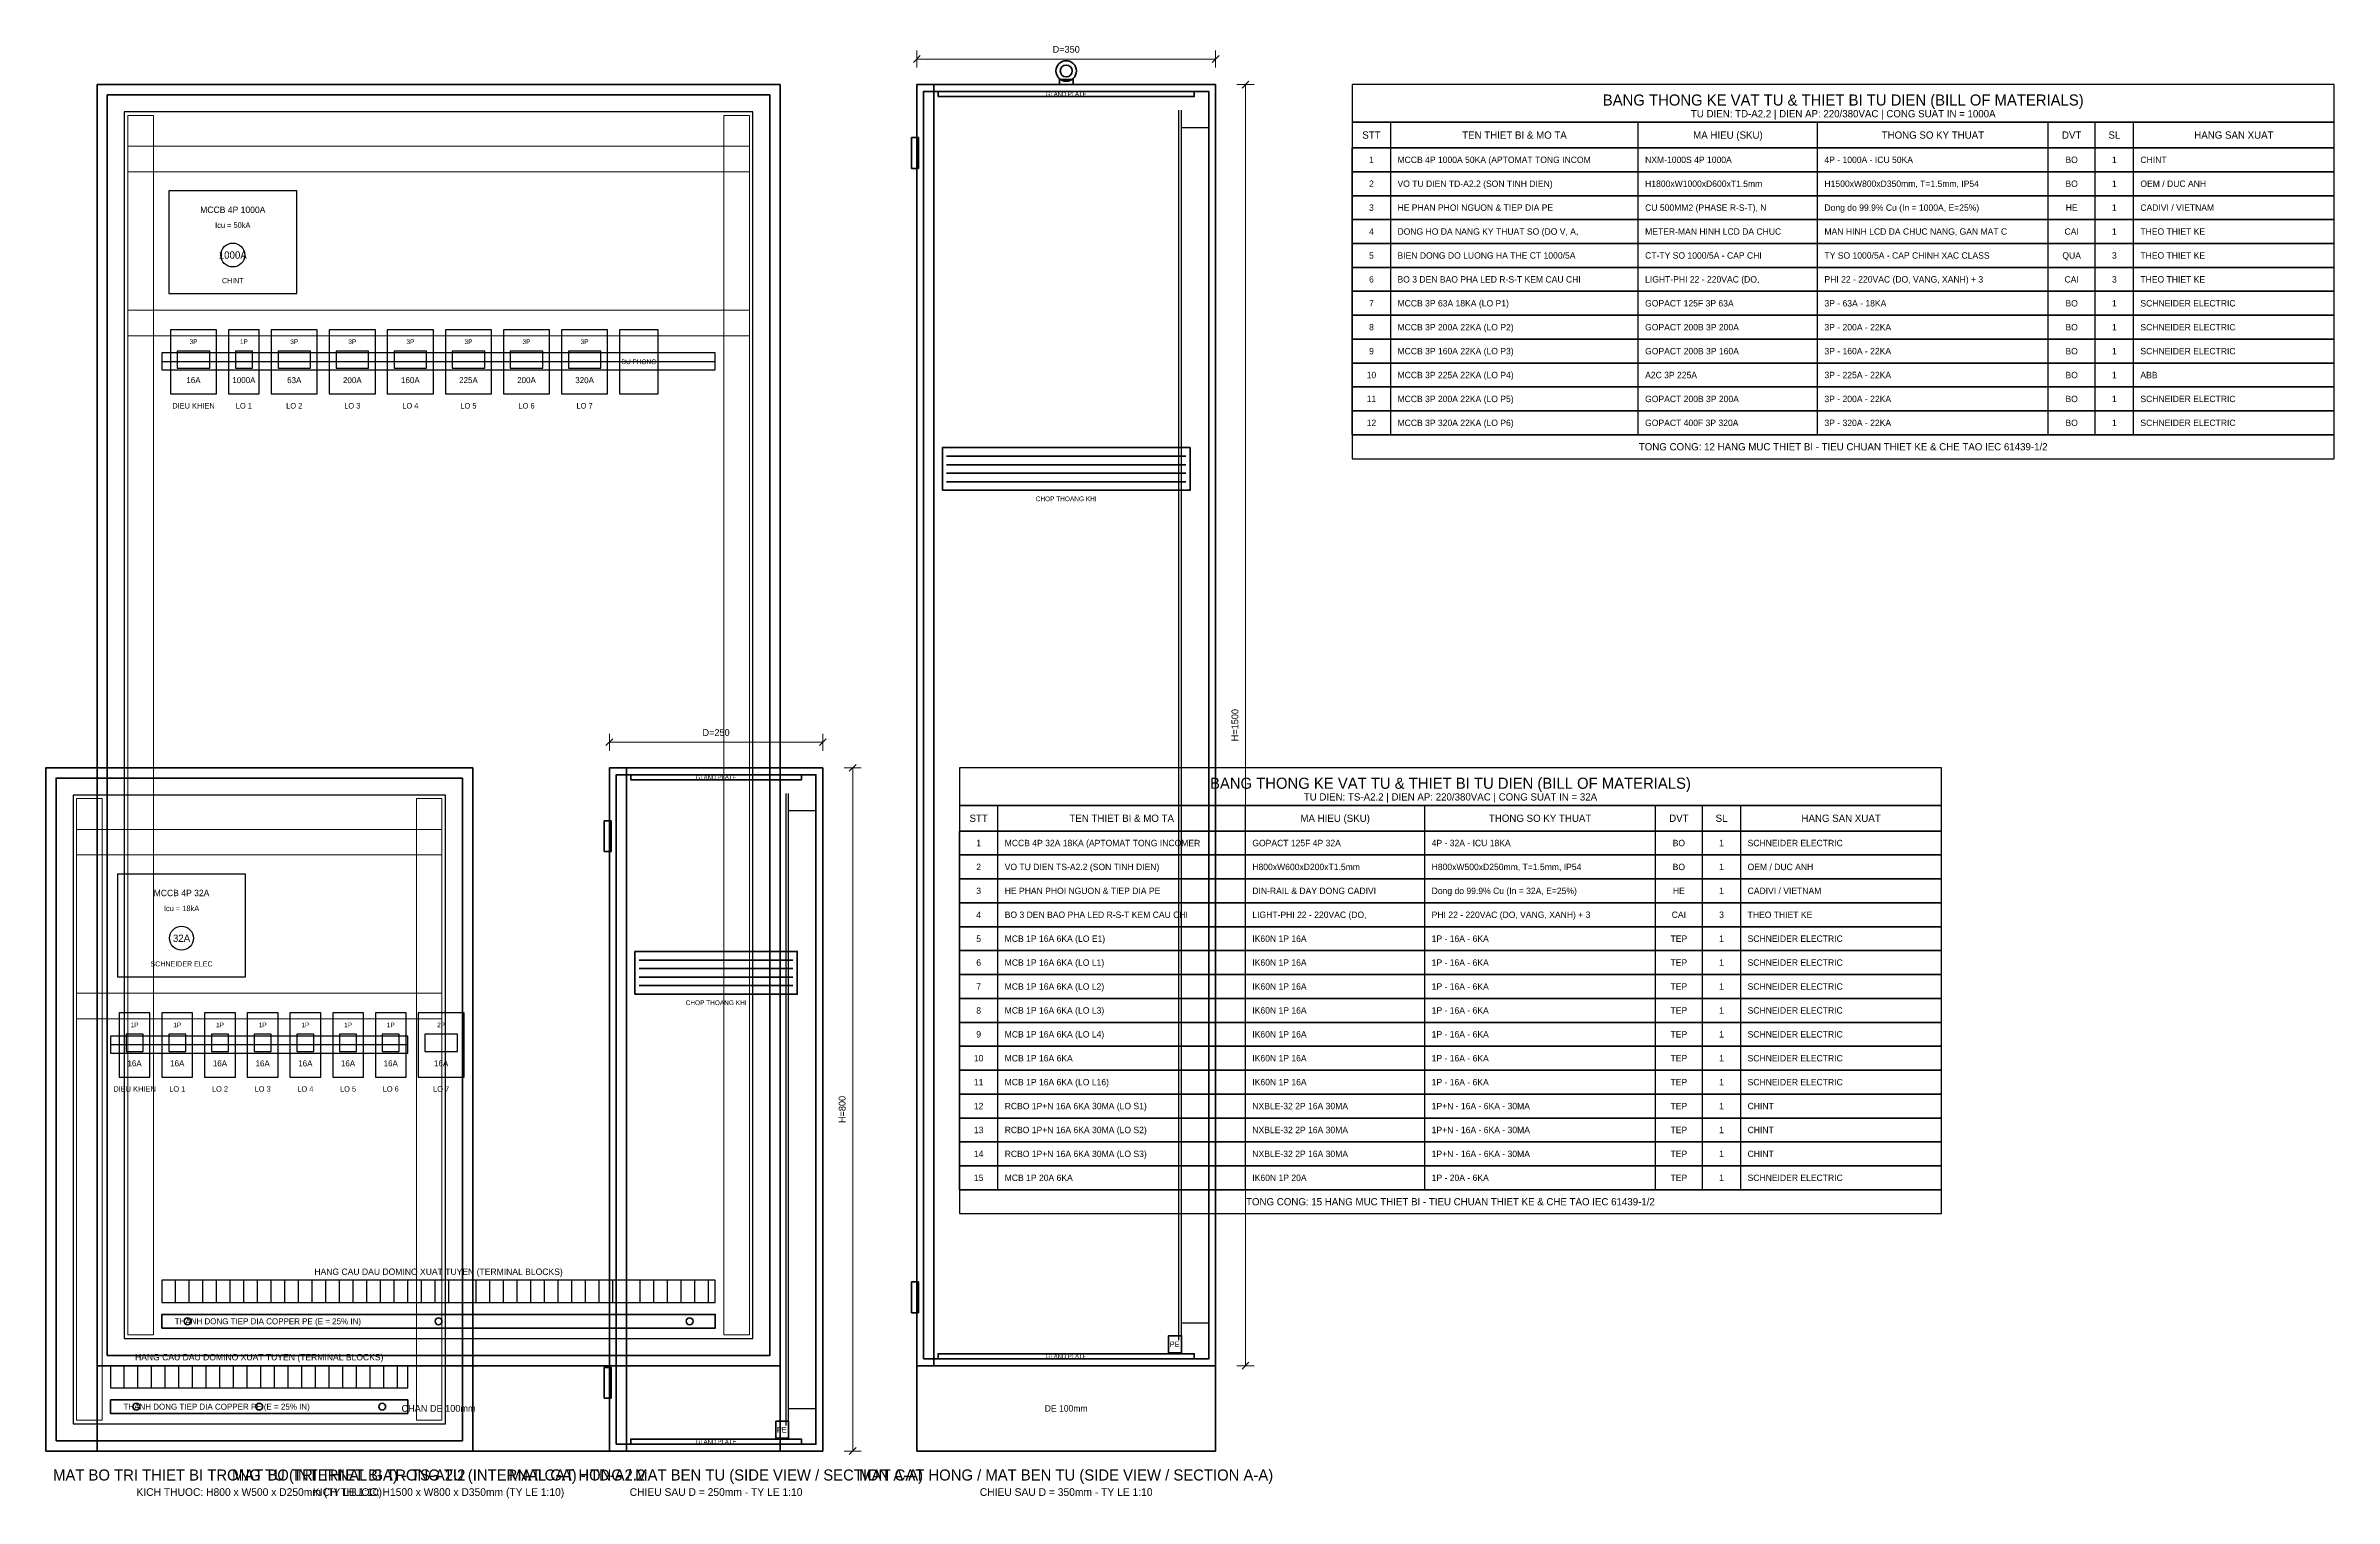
# Model space of a CAD drawing. Header units: metres. Extents: x 48 to 18260, y 45 to 1746.
# Drawn here: x 15580 to 18260, y 45 to 1746 of the extents above; entities that cross this region are included whole.
import ezdxf
from ezdxf.enums import TextEntityAlignment as Align

# ---------------------------------------------------------------- set-up
doc = ezdxf.new("R2010")
doc.units = ezdxf.units.M
for name, color, linetype, lineweight in [('0_COPPER', 3, 'Continuous', 35), ('0_DEVICES', 7, 'Continuous', 30), ('0_DIM', 1, 'Continuous', 15), ('0_DUCTS', 8, 'Continuous', 18), ('0_FRAME', 6, 'Continuous', 40), ('0_PLATE', 4, 'Continuous', 25), ('0_TABLE', 4, 'Continuous', 25), ('0_TABLE_HDR', 2, 'Continuous', 30), ('0_TEXT', 7, 'Continuous', 20), ('0_TEXT_TITLE', 3, 'Continuous', 30)]:
    doc.layers.add(name, color=color, linetype=linetype, lineweight=lineweight)

msp = doc.modelspace()

# ---------------------------------------------------------------- linework, layer by layer
at = {"layer": '0_COPPER', "color": 3}
for points in [[(15716, 244), (16364, 244), (16364, 260), (15716, 260), (15716, 244)], [(16895, 215), (16910, 215), (16910, 235), (16895, 235), (16895, 215)], [(15656, 144), (16004, 144), (16004, 160), (15656, 160), (15656, 144)], [(16435, 115), (16450, 115), (16450, 135), (16435, 135), (16435, 115)]]:
    msp.add_lwpolyline(points, close=True, dxfattribs=at)
for centre in [(15746, 252), (16040, 252), (16334, 252), (15686, 152), (15830, 152), (15974, 152)]:
    msp.add_circle(centre, 4, dxfattribs=at)
at = {"layer": '0_DEVICES'}
for p, q in [((15732, 274), (15732, 300)), ((15748, 274), (15748, 300)), ((15764, 274), (15764, 300)), ((15780, 274), (15780, 300)), ((15796, 274), (15796, 300)), ((15812, 274), (15812, 300)), ((15828, 274), (15828, 300)), ((15844, 274), (15844, 300)), ((15860, 274), (15860, 300)), ((15876, 274), (15876, 300)), ((15892, 274), (15892, 300)), ((15908, 274), (15908, 300)), ((15924, 274), (15924, 300)), ((15940, 274), (15940, 300)), ((15956, 274), (15956, 300)), ((15972, 274), (15972, 300)), ((15988, 274), (15988, 300)), ((16004, 274), (16004, 300)), ((16020, 274), (16020, 300)), ((16036, 274), (16036, 300)), ((16052, 274), (16052, 300)), ((16068, 274), (16068, 300)), ((16084, 274), (16084, 300)), ((16100, 274), (16100, 300)), ((16116, 274), (16116, 300)), ((16132, 274), (16132, 300)), ((16148, 274), (16148, 300)), ((16164, 274), (16164, 300)), ((16180, 274), (16180, 300)), ((16196, 274), (16196, 300)), ((16212, 274), (16212, 300)), ((16228, 274), (16228, 300)), ((16244, 274), (16244, 300)), ((16260, 274), (16260, 300)), ((16276, 274), (16276, 300)), ((16292, 274), (16292, 300)), ((16308, 274), (16308, 300)), ((16324, 274), (16324, 300)), ((16340, 274), (16340, 300)), ((16356, 274), (16356, 300)), ((15672, 174), (15672, 200)), ((15688, 174), (15688, 200)), ((15704, 174), (15704, 200)), ((15720, 174), (15720, 200)), ((15736, 174), (15736, 200)), ((15752, 174), (15752, 200)), ((15768, 174), (15768, 200)), ((15784, 174), (15784, 200)), ((15800, 174), (15800, 200)), ((15816, 174), (15816, 200)), ((15832, 174), (15832, 200)), ((15848, 174), (15848, 200)), ((15864, 174), (15864, 200)), ((15880, 174), (15880, 200)), ((15896, 174), (15896, 200)), ((15912, 174), (15912, 200)), ((15928, 174), (15928, 200)), ((15944, 174), (15944, 200)), ((15960, 174), (15960, 200)), ((15976, 174), (15976, 200)), ((15992, 174), (15992, 200))]:
    msp.add_line(p, q, dxfattribs=at)
for points in [[(15724, 1455.5), (15874, 1455.5), (15874, 1575.5), (15724, 1575.5), (15724, 1455.5)], [(15726, 1338), (15780, 1338), (15780, 1413), (15726, 1413), (15726, 1338)], [(15794, 1338), (15830, 1338), (15830, 1413), (15794, 1413), (15794, 1338)], [(15844, 1338), (15898, 1338), (15898, 1413), (15844, 1413), (15844, 1338)], [(15912, 1338), (15966, 1338), (15966, 1413), (15912, 1413), (15912, 1338)], [(15980, 1338), (16034, 1338), (16034, 1413), (15980, 1413), (15980, 1338)], [(16048, 1338), (16102, 1338), (16102, 1413), (16048, 1413), (16048, 1338)], [(16116, 1338), (16170, 1338), (16170, 1413), (16116, 1413), (16116, 1338)], [(16184, 1338), (16238, 1338), (16238, 1413), (16184, 1413), (16184, 1338)], [(16252, 1338), (16297, 1338), (16297, 1413), (16252, 1413), (16252, 1338)], [(15734, 1368), (15772, 1368), (15772, 1388), (15734, 1388), (15734, 1368)], [(15802, 1368), (15822, 1368), (15822, 1388), (15802, 1388), (15802, 1368)], [(15852, 1368), (15890, 1368), (15890, 1388), (15852, 1388), (15852, 1368)], [(15920, 1368), (15958, 1368), (15958, 1388), (15920, 1388), (15920, 1368)], [(15988, 1368), (16026, 1368), (16026, 1388), (15988, 1388), (15988, 1368)], [(16056, 1368), (16094, 1368), (16094, 1388), (16056, 1388), (16056, 1368)], [(16124, 1368), (16162, 1368), (16162, 1388), (16124, 1388), (16124, 1368)], [(16192, 1368), (16230, 1368), (16230, 1388), (16192, 1388), (16192, 1368)], [(15664, 655.5), (15814, 655.5), (15814, 775.5), (15664, 775.5), (15664, 655.5)], [(15666, 538), (15702, 538), (15702, 613), (15666, 613), (15666, 538)], [(15716, 538), (15752, 538), (15752, 613), (15716, 613), (15716, 538)], [(15766, 538), (15802, 538), (15802, 613), (15766, 613), (15766, 538)], [(15816, 538), (15852, 538), (15852, 613), (15816, 613), (15816, 538)], [(15866, 538), (15902, 538), (15902, 613), (15866, 613), (15866, 538)], [(15916, 538), (15952, 538), (15952, 613), (15916, 613), (15916, 538)], [(15966, 538), (16002, 538), (16002, 613), (15966, 613), (15966, 538)], [(16016, 538), (16070, 538), (16070, 613), (16016, 613), (16016, 538)], [(15674, 568), (15694, 568), (15694, 588), (15674, 588), (15674, 568)], [(15724, 568), (15744, 568), (15744, 588), (15724, 588), (15724, 568)], [(15774, 568), (15794, 568), (15794, 588), (15774, 588), (15774, 568)], [(15824, 568), (15844, 568), (15844, 588), (15824, 588), (15824, 568)], [(15874, 568), (15894, 568), (15894, 588), (15874, 588), (15874, 568)], [(15924, 568), (15944, 568), (15944, 588), (15924, 588), (15924, 568)], [(15974, 568), (15994, 568), (15994, 588), (15974, 588), (15974, 568)], [(16024, 568), (16062, 568), (16062, 588), (16024, 588), (16024, 568)], [(15716, 274), (16364, 274), (16364, 300), (15716, 300), (15716, 274)], [(15656, 174), (16004, 174), (16004, 200), (15656, 200), (15656, 174)]]:
    msp.add_lwpolyline(points, close=True, dxfattribs=at)
for centre in [(15799, 1500.5), (15739, 700.5)]:
    msp.add_circle(centre, 14, dxfattribs=at)
at = {"layer": '0_DIM', "color": 1}
for p, q in [((16596, 1726), (16604, 1734)), ((16600, 1720), (16600, 1740)), ((16600, 1730), (16950, 1730)), ((16946, 1726), (16954, 1734)), ((16950, 1720), (16950, 1740)), ((16975, 1700), (16995, 1700)), ((16981, 1696), (16989, 1704)), ((16985, 200), (16985, 1700)), ((16240, 920), (16240, 940)), ((16490, 920), (16490, 940)), ((16236, 926), (16244, 934)), ((16240, 930), (16490, 930)), ((16486, 926), (16494, 934)), ((16515, 900), (16535, 900)), ((16521, 896), (16529, 904)), ((16525, 100), (16525, 900)), ((16975, 200), (16995, 200)), ((16981, 196), (16989, 204)), ((16515, 100), (16535, 100)), ((16521, 96), (16529, 104))]:
    msp.add_line(p, q, dxfattribs=at)
at = {"layer": '0_DUCTS'}
for points in [[(15676, 236), (15706, 236), (15706, 1664), (15676, 1664), (15676, 236)], [(16374, 236), (16404, 236), (16404, 1664), (16374, 1664), (16374, 236)], [(15676, 1598), (16404, 1598), (16404, 1628), (15676, 1628), (15676, 1598)], [(15676, 1406), (16404, 1406), (16404, 1436), (15676, 1436), (15676, 1406)], [(15616, 136), (15646, 136), (15646, 864), (15616, 864), (15616, 136)], [(16014, 136), (16044, 136), (16044, 864), (16014, 864), (16014, 136)], [(15616, 798), (16044, 798), (16044, 828), (15616, 828), (15616, 798)], [(15616, 606), (16044, 606), (16044, 636), (15616, 636), (15616, 606)]]:
    msp.add_lwpolyline(points, close=True, dxfattribs=at)
at = {"layer": '0_FRAME'}
for p, q in [((16635, 1265), (16915, 1265)), ((16635, 1255), (16915, 1255)), ((16635, 1245), (16915, 1245)), ((16635, 1235), (16915, 1235)), ((16275, 675), (16455, 675)), ((16275, 665), (16455, 665)), ((16275, 655), (16455, 655)), ((16275, 645), (16455, 645))]:
    msp.add_line(p, q, dxfattribs=at)
for points in [[(15640, 200), (16440, 200), (16440, 1700), (15640, 1700), (15640, 200)], [(16600, 200), (16950, 200), (16950, 1700), (16600, 1700), (16600, 200)], [(16600, 200), (16620, 200), (16620, 1700), (16600, 1700), (16600, 200)], [(16608, 208), (16942, 208), (16942, 1692), (16608, 1692), (16608, 208)], [(16625, 1686), (16925, 1686), (16925, 1692), (16625, 1692), (16625, 1686)], [(16767, 1700), (16783, 1700), (16783, 1706), (16767, 1706), (16767, 1700)], [(15652, 212), (16428, 212), (16428, 1688), (15652, 1688), (15652, 212)], [(16594, 1602), (16602, 1602), (16602, 1638), (16594, 1638), (16594, 1602)], [(16630, 1225), (16920, 1225), (16920, 1275), (16630, 1275), (16630, 1225)], [(15580, 100), (16080, 100), (16080, 900), (15580, 900), (15580, 100)], [(15592, 112), (16068, 112), (16068, 888), (15592, 888), (15592, 112)], [(16240, 100), (16490, 100), (16490, 900), (16240, 900), (16240, 100)], [(16240, 100), (16260, 100), (16260, 900), (16240, 900), (16240, 100)], [(16248, 108), (16482, 108), (16482, 892), (16248, 892), (16248, 108)], [(16265, 886), (16465, 886), (16465, 892), (16265, 892), (16265, 886)], [(16234, 802), (16242, 802), (16242, 838), (16234, 838), (16234, 802)], [(16270, 635), (16460, 635), (16460, 685), (16270, 685), (16270, 635)], [(16594, 262), (16602, 262), (16602, 298), (16594, 298), (16594, 262)], [(15640, 100), (16440, 100), (16440, 200), (15640, 200), (15640, 100)], [(16234, 162), (16242, 162), (16242, 198), (16234, 198), (16234, 162)], [(16600, 100), (16950, 100), (16950, 200), (16600, 200), (16600, 100)], [(16625, 208), (16925, 208), (16925, 214), (16625, 214), (16625, 208)], [(16265, 108), (16465, 108), (16465, 114), (16265, 114), (16265, 108)]]:
    msp.add_lwpolyline(points, close=True, dxfattribs=at)
for radius in [12, 7]:
    msp.add_circle((16775, 1716), radius, dxfattribs=at)
at = {"layer": '0_PLATE', "color": 4}
for p, q in [((16907, 230), (16907, 1670)), ((16910, 230), (16910, 1670)), ((16910, 1650), (16942, 1650)), ((16447, 130), (16447, 870)), ((16450, 130), (16450, 870)), ((16450, 850), (16482, 850)), ((16910, 250), (16942, 250)), ((16450, 150), (16482, 150))]:
    msp.add_line(p, q, dxfattribs=at)
at = {"layer": '0_PLATE'}
for p, q in [((15716, 1376), (16364, 1376)), ((15656, 576), (16004, 576))]:
    msp.add_line(p, q, dxfattribs=at)
for points in [[(15672, 232), (16408, 232), (16408, 1668), (15672, 1668), (15672, 232)], [(15716, 1366), (16364, 1366), (16364, 1386), (15716, 1386), (15716, 1366)], [(15612, 132), (16048, 132), (16048, 868), (15612, 868), (15612, 132)], [(15656, 566), (16004, 566), (16004, 586), (15656, 586), (15656, 566)]]:
    msp.add_lwpolyline(points, close=True, dxfattribs=at)
at = {"layer": '0_TABLE', "color": 4}
for p, q in [((17155, 1626), (17155, 1656)), ((17445, 1626), (17445, 1656)), ((17655, 1626), (17655, 1656)), ((17925, 1626), (17925, 1656)), ((17980, 1626), (17980, 1656)), ((18025, 1626), (18025, 1656)), ((17110, 1598), (17110, 1626)), ((17155, 1598), (17155, 1626)), ((17445, 1598), (17445, 1626)), ((17655, 1598), (17655, 1626)), ((17925, 1598), (17925, 1626)), ((17980, 1598), (17980, 1626)), ((18025, 1598), (18025, 1626)), ((17110, 1570), (17110, 1598)), ((17155, 1570), (17155, 1598)), ((17445, 1570), (17445, 1598)), ((17655, 1570), (17655, 1598)), ((17925, 1570), (17925, 1598)), ((17980, 1570), (17980, 1598)), ((18025, 1570), (18025, 1598)), ((17110, 1542), (17110, 1570)), ((17155, 1542), (17155, 1570)), ((17445, 1542), (17445, 1570)), ((17655, 1542), (17655, 1570)), ((17925, 1542), (17925, 1570)), ((17980, 1542), (17980, 1570)), ((18025, 1542), (18025, 1570)), ((17110, 1514), (17110, 1542)), ((17155, 1514), (17155, 1542)), ((17445, 1514), (17445, 1542)), ((17655, 1514), (17655, 1542)), ((17925, 1514), (17925, 1542)), ((17980, 1514), (17980, 1542)), ((18025, 1514), (18025, 1542)), ((17110, 1486), (17110, 1514)), ((17155, 1486), (17155, 1514)), ((17445, 1486), (17445, 1514)), ((17655, 1486), (17655, 1514)), ((17925, 1486), (17925, 1514)), ((17980, 1486), (17980, 1514)), ((18025, 1486), (18025, 1514)), ((17110, 1458), (17110, 1486)), ((17155, 1458), (17155, 1486)), ((17445, 1458), (17445, 1486)), ((17655, 1458), (17655, 1486)), ((17925, 1458), (17925, 1486)), ((17980, 1458), (17980, 1486)), ((18025, 1458), (18025, 1486)), ((17110, 1430), (17110, 1458)), ((17155, 1430), (17155, 1458)), ((17445, 1430), (17445, 1458)), ((17655, 1430), (17655, 1458)), ((17925, 1430), (17925, 1458)), ((17980, 1430), (17980, 1458)), ((18025, 1430), (18025, 1458)), ((17110, 1402), (17110, 1430)), ((17155, 1402), (17155, 1430)), ((17445, 1402), (17445, 1430)), ((17655, 1402), (17655, 1430)), ((17925, 1402), (17925, 1430)), ((17980, 1402), (17980, 1430)), ((18025, 1402), (18025, 1430)), ((17110, 1374), (17110, 1402)), ((17155, 1374), (17155, 1402)), ((17445, 1374), (17445, 1402)), ((17655, 1374), (17655, 1402)), ((17925, 1374), (17925, 1402)), ((17980, 1374), (17980, 1402)), ((18025, 1374), (18025, 1402)), ((17110, 1346), (17110, 1374)), ((17155, 1346), (17155, 1374)), ((17445, 1346), (17445, 1374)), ((17655, 1346), (17655, 1374)), ((17925, 1346), (17925, 1374)), ((17980, 1346), (17980, 1374)), ((18025, 1346), (18025, 1374)), ((17110, 1318), (17110, 1346)), ((17155, 1318), (17155, 1346)), ((17445, 1318), (17445, 1346)), ((17655, 1318), (17655, 1346)), ((17925, 1318), (17925, 1346)), ((17980, 1318), (17980, 1346)), ((18025, 1318), (18025, 1346)), ((17110, 1290), (17110, 1318)), ((17155, 1290), (17155, 1318)), ((17445, 1290), (17445, 1318)), ((17655, 1290), (17655, 1318)), ((17925, 1290), (17925, 1318)), ((17980, 1290), (17980, 1318)), ((18025, 1290), (18025, 1318)), ((16695, 826), (16695, 856)), ((16985, 826), (16985, 856)), ((17195, 826), (17195, 856)), ((17465, 826), (17465, 856)), ((17520, 826), (17520, 856)), ((17565, 826), (17565, 856)), ((16650, 798), (16650, 826)), ((16695, 798), (16695, 826)), ((16985, 798), (16985, 826)), ((17195, 798), (17195, 826)), ((17465, 798), (17465, 826)), ((17520, 798), (17520, 826)), ((17565, 798), (17565, 826)), ((16650, 770), (16650, 798)), ((16695, 770), (16695, 798)), ((16985, 770), (16985, 798)), ((17195, 770), (17195, 798)), ((17465, 770), (17465, 798)), ((17520, 770), (17520, 798)), ((17565, 770), (17565, 798)), ((16650, 742), (16650, 770)), ((16695, 742), (16695, 770)), ((16985, 742), (16985, 770)), ((17195, 742), (17195, 770)), ((17465, 742), (17465, 770)), ((17520, 742), (17520, 770)), ((17565, 742), (17565, 770)), ((16650, 714), (16650, 742)), ((16695, 714), (16695, 742)), ((16985, 714), (16985, 742)), ((17195, 714), (17195, 742)), ((17465, 714), (17465, 742)), ((17520, 714), (17520, 742)), ((17565, 714), (17565, 742)), ((16650, 686), (16650, 714)), ((16695, 686), (16695, 714)), ((16985, 686), (16985, 714)), ((17195, 686), (17195, 714)), ((17465, 686), (17465, 714)), ((17520, 686), (17520, 714)), ((17565, 686), (17565, 714)), ((16650, 658), (16650, 686)), ((16695, 658), (16695, 686)), ((16985, 658), (16985, 686)), ((17195, 658), (17195, 686)), ((17465, 658), (17465, 686)), ((17520, 658), (17520, 686)), ((17565, 658), (17565, 686)), ((16650, 630), (16650, 658)), ((16695, 630), (16695, 658)), ((16985, 630), (16985, 658)), ((17195, 630), (17195, 658)), ((17465, 630), (17465, 658)), ((17520, 630), (17520, 658)), ((17565, 630), (17565, 658)), ((16650, 602), (16650, 630)), ((16695, 602), (16695, 630)), ((16985, 602), (16985, 630)), ((17195, 602), (17195, 630)), ((17465, 602), (17465, 630)), ((17520, 602), (17520, 630)), ((17565, 602), (17565, 630)), ((16650, 574), (16650, 602)), ((16695, 574), (16695, 602)), ((16985, 574), (16985, 602)), ((17195, 574), (17195, 602)), ((17465, 574), (17465, 602)), ((17520, 574), (17520, 602)), ((17565, 574), (17565, 602)), ((16650, 546), (16650, 574)), ((16695, 546), (16695, 574)), ((16985, 546), (16985, 574)), ((17195, 546), (17195, 574)), ((17465, 546), (17465, 574)), ((17520, 546), (17520, 574)), ((17565, 546), (17565, 574)), ((16650, 518), (16650, 546)), ((16695, 518), (16695, 546)), ((16985, 518), (16985, 546)), ((17195, 518), (17195, 546)), ((17465, 518), (17465, 546)), ((17520, 518), (17520, 546)), ((17565, 518), (17565, 546)), ((16650, 490), (16650, 518)), ((16695, 490), (16695, 518)), ((16985, 490), (16985, 518)), ((17195, 490), (17195, 518)), ((17465, 490), (17465, 518)), ((17520, 490), (17520, 518)), ((17565, 490), (17565, 518)), ((16650, 462), (16650, 490)), ((16695, 462), (16695, 490)), ((16985, 462), (16985, 490)), ((17195, 462), (17195, 490)), ((17465, 462), (17465, 490)), ((17520, 462), (17520, 490)), ((17565, 462), (17565, 490)), ((16650, 434), (16650, 462)), ((16695, 434), (16695, 462)), ((16985, 434), (16985, 462)), ((17195, 434), (17195, 462)), ((17465, 434), (17465, 462)), ((17520, 434), (17520, 462)), ((17565, 434), (17565, 462)), ((16650, 406), (16650, 434)), ((16695, 406), (16695, 434)), ((16985, 406), (16985, 434)), ((17195, 406), (17195, 434)), ((17465, 406), (17465, 434)), ((17520, 406), (17520, 434)), ((17565, 406), (17565, 434))]:
    msp.add_line(p, q, dxfattribs=at)
for points in [[(17110, 1656), (18260, 1656), (18260, 1700), (17110, 1700), (17110, 1656)], [(17110, 1626), (18260, 1626), (18260, 1656), (17110, 1656), (17110, 1626)], [(17110, 1598), (18260, 1598), (18260, 1626), (17110, 1626), (17110, 1598)], [(17110, 1570), (18260, 1570), (18260, 1598), (17110, 1598), (17110, 1570)], [(17110, 1542), (18260, 1542), (18260, 1570), (17110, 1570), (17110, 1542)], [(17110, 1514), (18260, 1514), (18260, 1542), (17110, 1542), (17110, 1514)], [(17110, 1486), (18260, 1486), (18260, 1514), (17110, 1514), (17110, 1486)], [(17110, 1458), (18260, 1458), (18260, 1486), (17110, 1486), (17110, 1458)], [(17110, 1430), (18260, 1430), (18260, 1458), (17110, 1458), (17110, 1430)], [(17110, 1402), (18260, 1402), (18260, 1430), (17110, 1430), (17110, 1402)], [(17110, 1374), (18260, 1374), (18260, 1402), (17110, 1402), (17110, 1374)], [(17110, 1346), (18260, 1346), (18260, 1374), (17110, 1374), (17110, 1346)], [(17110, 1318), (18260, 1318), (18260, 1346), (17110, 1346), (17110, 1318)], [(17110, 1290), (18260, 1290), (18260, 1318), (17110, 1318), (17110, 1290)], [(17110, 1262), (18260, 1262), (18260, 1290), (17110, 1290), (17110, 1262)], [(16650, 856), (17800, 856), (17800, 900), (16650, 900), (16650, 856)], [(16650, 826), (17800, 826), (17800, 856), (16650, 856), (16650, 826)], [(16650, 798), (17800, 798), (17800, 826), (16650, 826), (16650, 798)], [(16650, 770), (17800, 770), (17800, 798), (16650, 798), (16650, 770)], [(16650, 742), (17800, 742), (17800, 770), (16650, 770), (16650, 742)], [(16650, 714), (17800, 714), (17800, 742), (16650, 742), (16650, 714)], [(16650, 686), (17800, 686), (17800, 714), (16650, 714), (16650, 686)], [(16650, 658), (17800, 658), (17800, 686), (16650, 686), (16650, 658)], [(16650, 630), (17800, 630), (17800, 658), (16650, 658), (16650, 630)], [(16650, 602), (17800, 602), (17800, 630), (16650, 630), (16650, 602)], [(16650, 574), (17800, 574), (17800, 602), (16650, 602), (16650, 574)], [(16650, 546), (17800, 546), (17800, 574), (16650, 574), (16650, 546)], [(16650, 518), (17800, 518), (17800, 546), (16650, 546), (16650, 518)], [(16650, 490), (17800, 490), (17800, 518), (16650, 518), (16650, 490)], [(16650, 462), (17800, 462), (17800, 490), (16650, 490), (16650, 462)], [(16650, 434), (17800, 434), (17800, 462), (16650, 462), (16650, 434)], [(16650, 406), (17800, 406), (17800, 434), (16650, 434), (16650, 406)], [(16650, 378), (17800, 378), (17800, 406), (16650, 406), (16650, 378)]]:
    msp.add_lwpolyline(points, close=True, dxfattribs=at)

# ---------------------------------------------------------------- texts
at = {"layer": '0_COPPER', "color": 3}
for p in [(15731, 252), (15671, 152)]:
    msp.add_text('THANH DONG TIEP DIA COPPER PE (E = 25% IN)', height=7, dxfattribs=at).set_placement(p, align=Align.MIDDLE_LEFT)
for p in [(16902, 225), (16442, 125)]:
    msp.add_text('PE', height=6.5, dxfattribs=at).set_placement(p, align=Align.MIDDLE_CENTER)
at = {"layer": '0_TABLE_HDR', "color": 2}
for s, height, p in [('BANG THONG KE VAT TU & THIET BI TU DIEN (BILL OF MATERIALS)', 13, (17685, 1682)), ('STT', 8.5, (17132.5, 1641)), ('TEN THIET BI & MO TA', 8.5, (17300, 1641)), ('MA HIEU (SKU)', 8.5, (17550, 1641)), ('THONG SO KY THUAT', 8.5, (17790, 1641)), ('DVT', 8.5, (17952.5, 1641)), ('SL', 8.5, (18002.5, 1641)), ('HANG SAN XUAT', 8.5, (18142.5, 1641)), ('TONG CONG: 12 HANG MUC THIET BI - TIEU CHUAN THIET KE & CHE TAO IEC 61439-1/2', 8.5, (17685, 1276)), ('BANG THONG KE VAT TU & THIET BI TU DIEN (BILL OF MATERIALS)', 13, (17225, 882)), ('STT', 8.5, (16672.5, 841)), ('TEN THIET BI & MO TA', 8.5, (16840, 841)), ('MA HIEU (SKU)', 8.5, (17090, 841)), ('THONG SO KY THUAT', 8.5, (17330, 841)), ('DVT', 8.5, (17492.5, 841)), ('SL', 8.5, (17542.5, 841)), ('HANG SAN XUAT', 8.5, (17682.5, 841)), ('TONG CONG: 15 HANG MUC THIET BI - TIEU CHUAN THIET KE & CHE TAO IEC 61439-1/2', 8.5, (17225, 392))]:
    msp.add_text(s, height=height, dxfattribs=at).set_placement(p, align=Align.MIDDLE_CENTER)
at = {"layer": '0_TEXT', "color": 1}
for s, p in [('D=350', (16775, 1735)), ('D=250', (16365, 935))]:
    msp.add_text(s, height=8, dxfattribs=at).set_placement(p, align=Align.BOTTOM_CENTER)
at = {"layer": '0_TEXT'}
for s, height, p in [('GLAND PLATE', 5, (16775, 1689)), ('TU DIEN: TD-A2.2 | DIEN AP: 220/380VAC | CONG SUAT IN = 1000A', 8.5, (17685, 1666)), ('MCCB 4P 1000A', 7.5, (15799, 1553.5)), ('Icu = 50kA', 6.5, (15799, 1535.5)), ('CHINT', 6, (15799, 1470.5)), ('3P', 5.5, (15753, 1399)), ('1P', 5.5, (15812, 1399)), ('3P', 5.5, (15871, 1399)), ('3P', 5.5, (15939, 1399)), ('3P', 5.5, (16007, 1399)), ('3P', 5.5, (16075, 1399)), ('3P', 5.5, (16143, 1399)), ('3P', 5.5, (16211, 1399)), ('DU PHONG', 5.5, (16274.5, 1375.5)), ('CHOP THOANG KHI', 5.5, (16775, 1215)), ('GLAND PLATE', 5, (16365, 889)), ('TU DIEN: TS-A2.2 | DIEN AP: 220/380VAC | CONG SUAT IN = 32A', 8.5, (17225, 866)), ('MCCB 4P 32A', 7.5, (15739, 753.5)), ('Icu = 18kA', 6.5, (15739, 735.5)), ('SCHNEIDER ELEC', 6, (15739, 670.5)), ('CHOP THOANG KHI', 5.5, (16365, 625)), ('1P', 5.5, (15684, 599)), ('1P', 5.5, (15734, 599)), ('1P', 5.5, (15784, 599)), ('1P', 5.5, (15834, 599)), ('1P', 5.5, (15884, 599)), ('1P', 5.5, (15934, 599)), ('1P', 5.5, (15984, 599)), ('2P', 5.5, (16043, 599)), ('HANG CAU DAU DOMINO XUAT TUYEN (TERMINAL BLOCKS)', 7.5, (16040, 310)), ('HANG CAU DAU DOMINO XUAT TUYEN (TERMINAL BLOCKS)', 7.5, (15830, 210)), ('GLAND PLATE', 5, (16775, 211)), ('CHAN DE 100mm', 8, (16040, 150)), ('DE 100mm', 7.5, (16775, 150)), ('GLAND PLATE', 5, (16365, 111)), ('KICH THUOC: H800 x W500 x D250mm (TY LE 1:10)', 9, (15830, 52)), ('KICH THUOC: H1500 x W800 x D350mm (TY LE 1:10)', 9, (16040, 52)), ('CHIEU SAU D = 250mm - TY LE 1:10', 9, (16365, 52)), ('CHIEU SAU D = 350mm - TY LE 1:10', 9, (16775, 52))]:
    msp.add_text(s, height=height, dxfattribs=at).set_placement(p, align=Align.MIDDLE_CENTER)
at = {"layer": '0_TEXT', "color": 7}
for s, p in [('1', (17132.5, 1612)), ('BO', (17952.5, 1612)), ('1', (18002.5, 1612)), ('2', (17132.5, 1584)), ('BO', (17952.5, 1584)), ('1', (18002.5, 1584)), ('3', (17132.5, 1556)), ('HE', (17952.5, 1556)), ('1', (18002.5, 1556)), ('4', (17132.5, 1528)), ('CAI', (17952.5, 1528)), ('1', (18002.5, 1528)), ('5', (17132.5, 1500)), ('QUA', (17952.5, 1500)), ('3', (18002.5, 1500)), ('6', (17132.5, 1472)), ('CAI', (17952.5, 1472)), ('3', (18002.5, 1472)), ('7', (17132.5, 1444)), ('BO', (17952.5, 1444)), ('1', (18002.5, 1444)), ('8', (17132.5, 1416)), ('BO', (17952.5, 1416)), ('1', (18002.5, 1416)), ('9', (17132.5, 1388)), ('BO', (17952.5, 1388)), ('1', (18002.5, 1388)), ('10', (17132.5, 1360)), ('BO', (17952.5, 1360)), ('1', (18002.5, 1360)), ('11', (17132.5, 1332)), ('BO', (17952.5, 1332)), ('1', (18002.5, 1332)), ('12', (17132.5, 1304)), ('BO', (17952.5, 1304)), ('1', (18002.5, 1304)), ('1', (16672.5, 812)), ('BO', (17492.5, 812)), ('1', (17542.5, 812)), ('2', (16672.5, 784)), ('BO', (17492.5, 784)), ('1', (17542.5, 784)), ('3', (16672.5, 756)), ('HE', (17492.5, 756)), ('1', (17542.5, 756)), ('4', (16672.5, 728)), ('CAI', (17492.5, 728)), ('3', (17542.5, 728)), ('5', (16672.5, 700)), ('TEP', (17492.5, 700)), ('1', (17542.5, 700)), ('6', (16672.5, 672)), ('TEP', (17492.5, 672)), ('1', (17542.5, 672)), ('7', (16672.5, 644)), ('TEP', (17492.5, 644)), ('1', (17542.5, 644)), ('8', (16672.5, 616)), ('TEP', (17492.5, 616)), ('1', (17542.5, 616)), ('9', (16672.5, 588)), ('TEP', (17492.5, 588)), ('1', (17542.5, 588)), ('10', (16672.5, 560)), ('TEP', (17492.5, 560)), ('1', (17542.5, 560)), ('11', (16672.5, 532)), ('TEP', (17492.5, 532)), ('1', (17542.5, 532)), ('12', (16672.5, 504)), ('TEP', (17492.5, 504)), ('1', (17542.5, 504)), ('13', (16672.5, 476)), ('TEP', (17492.5, 476)), ('1', (17542.5, 476)), ('14', (16672.5, 448)), ('TEP', (17492.5, 448)), ('1', (17542.5, 448)), ('15', (16672.5, 420)), ('TEP', (17492.5, 420)), ('1', (17542.5, 420))]:
    msp.add_text(s, height=7.5, dxfattribs=at).set_placement(p, align=Align.MIDDLE_CENTER)
for s, p in [('MCCB 4P 1000A 50KA (APTOMAT TONG INCOM', (17163, 1612)), ('NXM-1000S 4P 1000A', (17453, 1612)), ('4P - 1000A - ICU 50KA', (17663, 1612)), ('VO TU DIEN TD-A2.2 (SON TINH DIEN)', (17163, 1584)), ('H1800xW1000xD600xT1.5mm', (17453, 1584)), ('H1500xW800xD350mm, T=1.5mm, IP54', (17663, 1584)), ('HE PHAN PHOI NGUON & TIEP DIA PE', (17163, 1556)), ('CU 500MM2 (PHASE R-S-T), N', (17453, 1556)), ('Dong do 99.9% Cu (In = 1000A, E=25%)', (17663, 1556)), ('DONG HO DA NANG KY THUAT SO (DO V, A, ', (17163, 1528)), ('METER-MAN HINH LCD DA CHUC', (17453, 1528)), ('MAN HINH LCD DA CHUC NANG, GAN MAT C', (17663, 1528)), ('BIEN DONG DO LUONG HA THE CT 1000/5A', (17163, 1500)), ('CT-TY SO 1000/5A - CAP CHI', (17453, 1500)), ('TY SO 1000/5A - CAP CHINH XAC CLASS ', (17663, 1500)), ('BO 3 DEN BAO PHA LED R-S-T KEM CAU CHI', (17163, 1472)), ('LIGHT-PHI 22 - 220VAC (DO,', (17453, 1472)), ('PHI 22 - 220VAC (DO, VANG, XANH) + 3', (17663, 1472)), ('MCCB 3P 63A 18KA (LO P1)', (17163, 1444)), ('GOPACT 125F 3P 63A', (17453, 1444)), ('3P - 63A - 18KA', (17663, 1444)), ('MCCB 3P 200A 22KA (LO P2)', (17163, 1416)), ('GOPACT 200B 3P 200A', (17453, 1416)), ('3P - 200A - 22KA', (17663, 1416)), ('MCCB 3P 160A 22KA (LO P3)', (17163, 1388)), ('GOPACT 200B 3P 160A', (17453, 1388)), ('3P - 160A - 22KA', (17663, 1388)), ('MCCB 3P 225A 22KA (LO P4)', (17163, 1360)), ('A2C 3P 225A', (17453, 1360)), ('3P - 225A - 22KA', (17663, 1360)), ('MCCB 3P 200A 22KA (LO P5)', (17163, 1332)), ('GOPACT 200B 3P 200A', (17453, 1332)), ('3P - 200A - 22KA', (17663, 1332)), ('MCCB 3P 320A 22KA (LO P6)', (17163, 1304)), ('GOPACT 400F 3P 320A', (17453, 1304)), ('3P - 320A - 22KA', (17663, 1304)), ('MCCB 4P 32A 18KA (APTOMAT TONG INCOMER', (16703, 812)), ('GOPACT 125F 4P 32A', (16993, 812)), ('4P - 32A - ICU 18KA', (17203, 812)), ('VO TU DIEN TS-A2.2 (SON TINH DIEN)', (16703, 784)), ('H800xW600xD200xT1.5mm', (16993, 784)), ('H800xW500xD250mm, T=1.5mm, IP54', (17203, 784)), ('HE PHAN PHOI NGUON & TIEP DIA PE', (16703, 756)), ('DIN-RAIL & DAY DONG CADIVI', (16993, 756)), ('Dong do 99.9% Cu (In = 32A, E=25%)', (17203, 756)), ('BO 3 DEN BAO PHA LED R-S-T KEM CAU CHI', (16703, 728)), ('LIGHT-PHI 22 - 220VAC (DO,', (16993, 728)), ('PHI 22 - 220VAC (DO, VANG, XANH) + 3', (17203, 728)), ('MCB 1P 16A 6KA (LO E1)', (16703, 700)), ('IK60N 1P 16A', (16993, 700)), ('1P - 16A - 6KA', (17203, 700)), ('MCB 1P 16A 6KA (LO L1)', (16703, 672)), ('IK60N 1P 16A', (16993, 672)), ('1P - 16A - 6KA', (17203, 672)), ('MCB 1P 16A 6KA (LO L2)', (16703, 644)), ('IK60N 1P 16A', (16993, 644)), ('1P - 16A - 6KA', (17203, 644)), ('MCB 1P 16A 6KA (LO L3)', (16703, 616)), ('IK60N 1P 16A', (16993, 616)), ('1P - 16A - 6KA', (17203, 616)), ('MCB 1P 16A 6KA (LO L4)', (16703, 588)), ('IK60N 1P 16A', (16993, 588)), ('1P - 16A - 6KA', (17203, 588)), ('MCB 1P 16A 6KA', (16703, 560)), ('IK60N 1P 16A', (16993, 560)), ('1P - 16A - 6KA', (17203, 560)), ('MCB 1P 16A 6KA (LO L16)', (16703, 532)), ('IK60N 1P 16A', (16993, 532)), ('1P - 16A - 6KA', (17203, 532)), ('RCBO 1P+N 16A 6KA 30MA (LO S1)', (16703, 504)), ('NXBLE-32 2P 16A 30MA', (16993, 504)), ('1P+N - 16A - 6KA - 30MA', (17203, 504)), ('RCBO 1P+N 16A 6KA 30MA (LO S2)', (16703, 476)), ('NXBLE-32 2P 16A 30MA', (16993, 476)), ('1P+N - 16A - 6KA - 30MA', (17203, 476)), ('RCBO 1P+N 16A 6KA 30MA (LO S3)', (16703, 448)), ('NXBLE-32 2P 16A 30MA', (16993, 448)), ('1P+N - 16A - 6KA - 30MA', (17203, 448)), ('MCB 1P 20A 6KA', (16703, 420)), ('IK60N 1P 20A', (16993, 420)), ('1P - 20A - 6KA', (17203, 420))]:
    msp.add_text(s, height=7.5, dxfattribs=at).set_placement(p, align=Align.MIDDLE_LEFT)
at = {"layer": '0_TEXT', "color": 3}
for s, p in [('CHINT', (18033, 1612)), ('OEM / DUC ANH', (18033, 1584)), ('CADIVI / VIETNAM', (18033, 1556)), ('THEO THIET KE', (18033, 1528)), ('THEO THIET KE', (18033, 1500)), ('THEO THIET KE', (18033, 1472)), ('SCHNEIDER ELECTRIC', (18033, 1444)), ('SCHNEIDER ELECTRIC', (18033, 1416)), ('SCHNEIDER ELECTRIC', (18033, 1388)), ('ABB', (18033, 1360)), ('SCHNEIDER ELECTRIC', (18033, 1332)), ('SCHNEIDER ELECTRIC', (18033, 1304)), ('SCHNEIDER ELECTRIC', (17573, 812)), ('OEM / DUC ANH', (17573, 784)), ('CADIVI / VIETNAM', (17573, 756)), ('THEO THIET KE', (17573, 728)), ('SCHNEIDER ELECTRIC', (17573, 700)), ('SCHNEIDER ELECTRIC', (17573, 672)), ('SCHNEIDER ELECTRIC', (17573, 644)), ('SCHNEIDER ELECTRIC', (17573, 616)), ('SCHNEIDER ELECTRIC', (17573, 588)), ('SCHNEIDER ELECTRIC', (17573, 560)), ('SCHNEIDER ELECTRIC', (17573, 532)), ('CHINT', (17573, 504)), ('CHINT', (17573, 476)), ('CHINT', (17573, 448)), ('SCHNEIDER ELECTRIC', (17573, 420))]:
    msp.add_text(s, height=7.5, dxfattribs=at).set_placement(p, align=Align.MIDDLE_LEFT)
at = {"layer": '0_TEXT', "color": 1}
for s, p in [('H=1500', (16979, 950)), ('H=800', (16519, 500))]:
    msp.add_text(s, height=8, rotation=90, dxfattribs=at).set_placement(p, align=Align.BOTTOM_CENTER)
at = {"layer": '0_TEXT_TITLE'}
for s, height, p in [('1000A', 8.5, (15799, 1500.5)), ('16A', 7, (15753, 1354)), ('1000A', 7, (15812, 1354)), ('63A', 7, (15871, 1354)), ('200A', 7, (15939, 1354)), ('160A', 7, (16007, 1354)), ('225A', 7, (16075, 1354)), ('200A', 7, (16143, 1354)), ('320A', 7, (16211, 1354)), ('DIEU KHIEN', 6.5, (15753, 1324)), ('LO 1', 6.5, (15812, 1324)), ('LO 2', 6.5, (15871, 1324)), ('LO 3', 6.5, (15939, 1324)), ('LO 4', 6.5, (16007, 1324)), ('LO 5', 6.5, (16075, 1324)), ('LO 6', 6.5, (16143, 1324)), ('LO 7', 6.5, (16211, 1324)), ('32A', 8.5, (15739, 700.5)), ('16A', 7, (15684, 554)), ('16A', 7, (15734, 554)), ('16A', 7, (15784, 554)), ('16A', 7, (15834, 554)), ('16A', 7, (15884, 554)), ('16A', 7, (15934, 554)), ('16A', 7, (15984, 554)), ('16A', 7, (16043, 554)), ('DIEU KHIEN', 6.5, (15684, 524)), ('LO 1', 6.5, (15734, 524)), ('LO 2', 6.5, (15784, 524)), ('LO 3', 6.5, (15834, 524)), ('LO 4', 6.5, (15884, 524)), ('LO 5', 6.5, (15934, 524)), ('LO 6', 6.5, (15984, 524)), ('LO 7', 6.5, (16043, 524)), ('MAT BO TRI THIET BI TRONG TU (INTERNAL GA) - TS-A2.2', 13, (15830, 72)), ('MAT BO TRI THIET BI TRONG TU (INTERNAL GA) - TD-A2.2', 13, (16040, 72)), ('MAT CAT HONG / MAT BEN TU (SIDE VIEW / SECTION A-A)', 13, (16365, 72)), ('MAT CAT HONG / MAT BEN TU (SIDE VIEW / SECTION A-A)', 13, (16775, 72))]:
    msp.add_text(s, height=height, dxfattribs=at).set_placement(p, align=Align.MIDDLE_CENTER)

doc.saveas('drawing.dxf')
